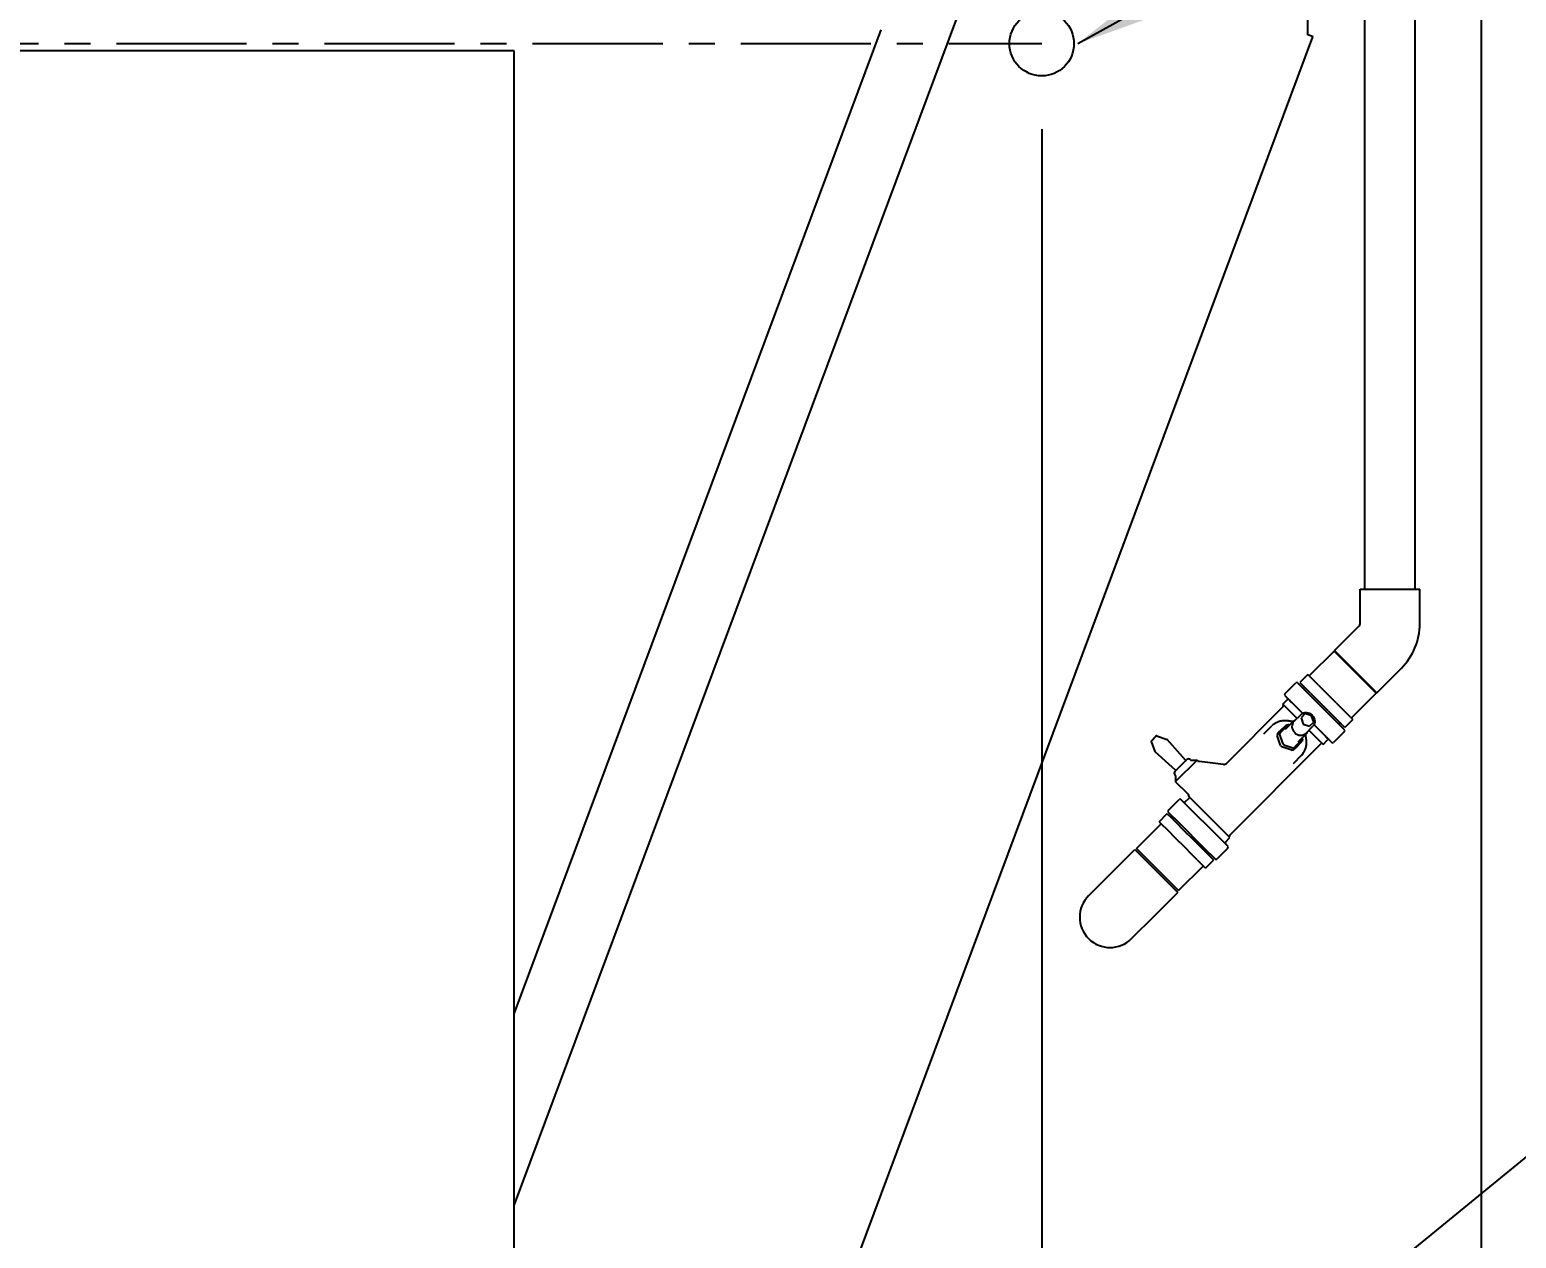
# Model space of a CAD drawing. Header units: millimetres. Extents: x 16200 to 32328, y 18593 to 29476.
# Drawn here: x 16303.88 to 16352.88, y 18925.77 to 18965.62 of the extents above; entities that cross this region are included whole.
import ezdxf

# ---------------------------------------------------------------- set-up
doc = ezdxf.new("R2010")
doc.units = ezdxf.units.MM
doc.header["$LTSCALE"] = 5
doc.linetypes.add('CENTER', pattern=[50.8, 31.75, -6.35, 6.35, -6.35])
for name, color, linetype in [('COILCONN-CO2-CONTROL-COPPER', 7, 'Continuous'), ('CONDENSER-CO2-CONTROL', 7, 'Continuous'), ('RECIRCULATION-CONTROL', 3, 'Continuous'), ('UNIT', 6, 'Continuous')]:
    doc.layers.add(name, color=color, linetype=linetype)
doc.styles.add('SUBMITTAL', font='romans.shx', dxfattribs={"width": 0.75})
doc.dimstyles.new('SUBMITTAL', dxfattribs={"dimtxt": 0.09375, "dimasz": 0.09375, "dimexe": 0.03125, "dimexo": 0.0625, "dimgap": 0.0625, "dimtad": 0, "dimdec": 4, "dimzin": 4, "dimdsep": 46, "dimlunit": 4, "dimtxsty": 'SUBMITTAL', "dimcen": 0.09375, "dimclre": 6, "dimadec": 0, "dimazin": 0, "dimtfac": 1, "dimtdec": 0, "dimtofl": 0, "dimtmove": 0, "dimatfit": 3, "dimfxl": 0, "dimfrac": 2, "dimtolj": 1, "dimtzin": 4, "dimarcsym": 0})

# ---------------------------------------------------------------- blocks, each defined once
blk = doc.blocks.new('*D26')
at = {"layer": 'CONDENSER-CO2-CONTROL', "color": 6, "lineweight": -2}
for p, q in [((16337.233, 18962.342), (16337.233, 18869.843)), ((16351.733, 18896.122), (16351.733, 18869.843))]:
    blk.add_line(p, q, dxfattribs=at)
at = {"layer": 'CONDENSER-CO2-CONTROL', "color": 3, "lineweight": -2}
for p, q in [((16342.162, 18872.66), (16346.804, 18872.66)), ((16351.733, 18872.66), (16356.663, 18872.66))]:
    blk.add_line(p, q, dxfattribs=at)
at = {"layer": 'CONDENSER-CO2-CONTROL', "color": 3}
for points in [[(16342.162, 18873.481), (16342.162, 18871.838), (16337.233, 18872.66)], [(16346.804, 18873.481), (16346.804, 18871.838), (16351.733, 18872.66)]]:
    blk.add_solid(points, dxfattribs=at)
at = {"layer": 'CONDENSER-CO2-CONTROL', "color": 3, "insert": (16373.387, 18872.66), "char_height": 4.9294, "attachment_point": 5, "style": 'SUBMITTAL'}
blk.add_mtext('\\A1;1\'-2 1/2"', dxfattribs=at)

msp = doc.modelspace()

# ---------------------------------------------------------------- linework, layer by layer
at = {"layer": 'CONDENSER-CO2-CONTROL', "linetype": 'CENTER', "ltscale": 0.027}
msp.add_line((16272.4464, 18965.1592), (16337.233, 18965.1592), dxfattribs=at)
at = {"layer": 'CONDENSER-CO2-CONTROL'}
msp.add_circle((16337.233, 18965.1592), 1.0625, dxfattribs=at)
at = {"layer": 'RECIRCULATION-CONTROL'}
for p, q in [((16347.8803, 18947.1784), (16347.8803, 18968.7719)), ((16349.5403, 18947.1784), (16349.5403, 18968.7719)), ((16347.726, 18947.1784), (16349.6947, 18947.1784)), ((16347.726, 18946.0332), (16347.726, 18947.1784)), ((16349.6947, 18946.0332), (16349.6947, 18947.1784)), ((16346.8873, 18945.1538), (16347.6971, 18945.9636)), ((16346.8685, 18945.1288), (16346.0539, 18944.3142)), ((16346.8685, 18945.1288), (16348.2544, 18943.7428)), ((16346.8873, 18945.1538), (16348.2794, 18943.7617)), ((16348.2794, 18943.7617), (16349.0892, 18944.5715)), ((16345.2452, 18943.7247), (16345.6071, 18944.0866)), ((16345.6532, 18944.0962), (16345.6071, 18944.0866)), ((16346.0453, 18943.704), (16345.6532, 18944.0962)), ((16346.004, 18944.3641), (16345.7389, 18944.0989)), ((16345.7389, 18944.0989), (16345.753, 18944.0848)), ((16346.0931, 18943.7446), (16345.753, 18944.0848)), ((16346.004, 18944.3641), (16346.0181, 18944.35)), ((16346.3583, 18944.0098), (16346.0181, 18944.35)), ((16345.2452, 18943.7247), (16345.2356, 18943.6786)), ((16345.2356, 18943.6786), (16345.369, 18943.5453)), ((16345.8534, 18943.8989), (16345.8629, 18943.909)), ((16345.8542, 18943.8951), (16345.8534, 18943.8984)), ((16345.8634, 18943.909), (16345.874, 18943.9062)), ((16345.8737, 18943.9063), (16345.8948, 18943.943)), ((16346.8297, 18942.9197), (16346.0453, 18943.704)), ((16346.0931, 18943.7446), (16346.1359, 18943.7019)), ((16346.6747, 18943.1631), (16346.1359, 18943.7019)), ((16346.3583, 18944.0098), (16346.4011, 18943.967)), ((16346.9398, 18943.4283), (16346.4011, 18943.967)), ((16348.2544, 18943.7428), (16347.4398, 18942.9283)), ((16343.3187, 18941.4304), (16345.1966, 18943.3084)), ((16345.1802, 18943.3804), (16345.3292, 18943.5294)), ((16345.6483, 18942.9124), (16345.1802, 18943.3804)), ((16345.4944, 18943.4198), (16345.6278, 18943.2865)), ((16345.6278, 18943.2865), (16345.8313, 18943.0829)), ((16345.9209, 18943.0736), (16345.7817, 18942.9344)), ((16346.1297, 18943.004), (16345.9209, 18943.0736)), ((16346.6747, 18943.1631), (16346.7214, 18943.1164)), ((16347.1432, 18942.6946), (16346.7214, 18943.1164)), ((16346.9398, 18943.4283), (16346.9866, 18943.3815)), ((16347.4083, 18942.9598), (16346.9866, 18943.3815)), ((16344.5558, 18942.4024), (16344.8223, 18942.6689)), ((16345.2909, 18942.6956), (16345.074, 18942.4786)), ((16345.1055, 18942.4545), (16345.3429, 18942.6919)), ((16345.2666, 18942.5586), (16345.5191, 18942.811)), ((16345.2909, 18942.6956), (16345.3512, 18942.7076)), ((16345.3512, 18942.7076), (16345.3429, 18942.6919)), ((16345.3996, 18942.6915), (16345.3512, 18942.7076)), ((16345.545, 18942.8091), (16345.7817, 18943.0458)), ((16345.7817, 18942.9344), (16345.8513, 18942.7256)), ((16345.8513, 18942.7256), (16346.0601, 18942.656)), ((16345.9348, 18942.4194), (16346.1714, 18942.656)), ((16346.0601, 18942.656), (16346.1992, 18942.7952)), ((16346.1992, 18942.7952), (16346.1297, 18943.004)), ((16346.2086, 18942.7057), (16346.4121, 18942.5021)), ((16347.2219, 18942.5275), (16346.8297, 18942.9197)), ((16347.0126, 18942.7368), (16347.0507, 18942.7588)), ((16347.0557, 18942.7575), (16347.0503, 18942.759)), ((16347.0562, 18942.7575), (16347.0664, 18942.767)), ((16347.0662, 18942.7677), (16347.0686, 18942.7692)), ((16347.0663, 18942.7678), (16347.0664, 18942.7676)), ((16347.1432, 18942.6946), (16347.1665, 18942.6713)), ((16347.2242, 18942.6136), (16347.1665, 18942.6713)), ((16347.2242, 18942.6136), (16347.2246, 18942.6132)), ((16347.4897, 18942.8784), (16347.2246, 18942.6132)), ((16347.4083, 18942.9598), (16347.4317, 18942.9364)), ((16347.4894, 18942.8787), (16347.4317, 18942.9364)), ((16347.4894, 18942.8787), (16347.4897, 18942.8784)), ((16340.8427, 18942.1552), (16340.9636, 18941.823)), ((16340.8473, 18942.1759), (16340.8476, 18942.1761)), ((16340.873, 18942.2016), (16340.8476, 18942.1761)), ((16340.883, 18942.2108), (16340.9644, 18942.2922)), ((16340.9644, 18942.2922), (16340.9714, 18942.2992)), ((16341.006, 18942.3346), (16340.9806, 18942.3092)), ((16341.006, 18942.3346), (16341.0063, 18942.3349)), ((16341.027, 18942.3395), (16341.3592, 18942.2186)), ((16341.9735, 18941.5398), (16341.3671, 18942.2132)), ((16345.0044, 18942.409), (16344.9923, 18942.3488)), ((16345.1008, 18942.0233), (16344.9923, 18942.3488)), ((16345.074, 18942.4786), (16345.0044, 18942.409)), ((16345.0619, 18942.4184), (16345.074, 18942.4786)), ((16345.1055, 18942.4545), (16345.0619, 18942.4184)), ((16345.0619, 18942.4184), (16345.1704, 18942.0929)), ((16345.2186, 18942.0447), (16345.1704, 18942.0929)), ((16345.8175, 18942.2172), (16345.5802, 18941.9799)), ((16345.6043, 18941.9483), (16345.8212, 18942.1653)), ((16345.6842, 18942.141), (16345.9366, 18942.3934)), ((16345.8333, 18942.2255), (16345.8172, 18942.2739)), ((16345.8175, 18942.2172), (16345.8333, 18942.2255)), ((16345.8333, 18942.2255), (16345.8212, 18942.1653)), ((16346.5061, 18942.0546), (16346.038, 18942.5226)), ((16346.4121, 18942.5021), (16346.5455, 18942.3687)), ((16346.5061, 18942.0546), (16346.655, 18942.2035)), ((16346.6709, 18942.2433), (16346.8043, 18942.1099)), ((16346.8043, 18942.1099), (16346.8503, 18942.1195)), ((16347.2123, 18942.4814), (16346.8503, 18942.1195)), ((16347.2123, 18942.4814), (16347.2219, 18942.5275)), ((16341.6424, 18941.2087), (16340.9689, 18941.8151)), ((16343.4191, 18939.056), (16346.434, 18942.0709)), ((16345.1008, 18942.0233), (16345.149, 18941.9751)), ((16345.4744, 18941.8667), (16345.149, 18941.9751)), ((16345.2186, 18942.0447), (16345.544, 18941.9362)), ((16345.4744, 18941.8667), (16345.5347, 18941.8787)), ((16345.5281, 18941.4302), (16345.7945, 18941.6966)), ((16345.5347, 18941.8787), (16345.6043, 18941.9483)), ((16345.544, 18941.9362), (16345.5802, 18941.9799)), ((16345.6043, 18941.9483), (16345.544, 18941.9362)), ((16341.626, 18941.163), (16342.0192, 18941.5562)), ((16342.3527, 18941.5362), (16341.646, 18940.8295)), ((16342.1306, 18941.5562), (16342.1449, 18941.542)), ((16342.1588, 18941.5362), (16342.3527, 18941.5362)), ((16342.3552, 18941.5341), (16342.3959, 18941.4934)), ((16342.3879, 18941.4943), (16342.3815, 18941.4951)), ((16342.4346, 18941.4889), (16342.3879, 18941.4943)), ((16343.2224, 18941.3965), (16342.4346, 18941.4889)), ((16341.626, 18941.0516), (16341.6402, 18941.0373)), ((16341.646, 18941.0234), (16341.646, 18940.8295)), ((16341.6481, 18940.827), (16342.0425, 18940.4326)), ((16341.4034, 18939.8829), (16341.7653, 18940.2448)), ((16341.8114, 18940.2544), (16341.7653, 18940.2448)), ((16341.9448, 18940.1211), (16341.8114, 18940.2544)), ((16343.1213, 18938.9445), (16341.9448, 18940.1211)), ((16341.9607, 18940.1608), (16342.1, 18940.3002)), ((16343.4354, 18938.984), (16342.1138, 18940.3056)), ((16341.1031, 18939.5088), (16341.3683, 18939.774)), ((16341.3705, 18939.7718), (16341.3683, 18939.774)), ((16341.3705, 18939.7718), (16341.5115, 18939.6308)), ((16341.4034, 18939.8829), (16341.3938, 18939.8369)), ((16341.3938, 18939.8369), (16341.786, 18939.4447)), ((16341.5412, 18939.6011), (16341.5115, 18939.6308)), ((16341.5896, 18939.6351), (16341.5795, 18939.6256)), ((16341.5901, 18939.6352), (16341.5975, 18939.6332)), ((16340.3613, 18938.6215), (16341.1758, 18939.4361)), ((16341.1053, 18939.5066), (16341.1031, 18939.5088)), ((16341.1053, 18939.5066), (16341.2464, 18939.3656)), ((16341.2761, 18939.3359), (16341.2464, 18939.3656)), ((16341.2761, 18939.3359), (16341.7457, 18938.8662)), ((16341.5412, 18939.6011), (16342.0109, 18939.1314)), ((16341.5822, 18939.6155), (16341.5471, 18939.5952)), ((16341.582, 18939.6154), (16341.5794, 18939.6251)), ((16341.786, 18939.4447), (16342.5703, 18938.6603)), ((16341.794, 18938.8179), (16341.7457, 18938.8662)), ((16341.794, 18938.8179), (16342.3172, 18938.2948)), ((16342.0592, 18939.0831), (16342.0109, 18939.1314)), ((16342.0592, 18939.0831), (16342.5824, 18938.5599)), ((16342.5703, 18938.6603), (16342.9625, 18938.2682)), ((16343.3801, 18938.6857), (16343.2467, 18938.8191)), ((16343.2865, 18938.835), (16343.4354, 18938.984)), ((16343.3705, 18938.6397), (16343.3801, 18938.6857)), ((16339.556, 18937.8446), (16340.3029, 18938.5915)), ((16340.3029, 18938.5915), (16341.7171, 18937.1773)), ((16341.7472, 18937.2356), (16340.3613, 18938.6215)), ((16342.3558, 18938.2562), (16342.3172, 18938.2948)), ((16342.3558, 18938.2562), (16342.626, 18937.9859)), ((16342.5824, 18938.5599), (16342.8912, 18938.2511)), ((16342.6345, 18937.9775), (16342.8997, 18938.2426)), ((16342.721, 18938.4221), (16342.7209, 18938.4221)), ((16342.7212, 18938.422), (16342.7209, 18938.4214)), ((16342.731, 18938.4322), (16342.7215, 18938.4221)), ((16342.7532, 18938.4775), (16342.7298, 18938.4368)), ((16342.7299, 18938.437), (16342.731, 18938.4327)), ((16342.8997, 18938.2426), (16342.8912, 18938.2511)), ((16342.9625, 18938.2682), (16343.0086, 18938.2778)), ((16343.3705, 18938.6397), (16343.0086, 18938.2778)), ((16339.556, 18937.8446), (16338.7782, 18937.0668)), ((16341.7472, 18937.2356), (16342.5618, 18938.0502)), ((16342.6345, 18937.9775), (16342.626, 18937.9859)), ((16340.9703, 18936.4304), (16341.7171, 18937.1773)), ((16340.1924, 18935.6526), (16340.9703, 18936.4304))]:
    msp.add_line(p, q, dxfattribs=at)
for centre, radius, start, end in [((16347.6275, 18946.0332), 0.0984, 315, 0), ((16347.6275, 18946.0332), 2.0672, 315, 0), ((16345.3013, 18943.5572), 0.0394, 315, 45), ((16345.1688, 18943.3362), 0.0394, 315, 45), ((16340.8612, 18942.1619), 0.0197, 135, 200), ((16341.0203, 18942.321), 0.0197, 70, 135), ((16341.3524, 18942.2001), 0.0197, 42, 70), ((16346.4619, 18942.0431), 0.0394, 45, 135), ((16346.6828, 18942.1757), 0.0394, 45, 135), ((16340.9821, 18941.8298), 0.0197, 200, 228), ((16341.6816, 18941.1073), 0.0787, 135, 225), ((16341.6292, 18941.1941), 0.0197, 315, 48), ((16341.9881, 18941.5529), 0.0197, 222, 315), ((16342.0749, 18941.5006), 0.0787, 45, 135), ((16342.1588, 18941.5559), 0.0197, 225, 270), ((16342.3413, 18941.5202), 0.0197, 45, 54.36055), ((16343.2351, 18941.514), 0.1181, 263.31577, 315), ((16341.6263, 18941.0234), 0.0197, 0, 45), ((16341.662, 18940.8409), 0.0197, 215.63945, 225), ((16341.9328, 18940.1887), 0.0394, 225, 315), ((16341.9033, 18940.2934), 0.1969, 1.96069, 45), ((16343.3143, 18938.8072), 0.0394, 135, 225), ((16343.4469, 18939.0282), 0.0394, 135, 225), ((16339.4853, 18936.3597), 1, 135, 315)]:
    msp.add_arc(centre, radius, start, end, dxfattribs=at)
at = {"layer": 'RECIRCULATION-CONTROL', "extrusion": (0, 0, -1)}
msp.add_ellipse((16345.9765, 18942.8509), major_axis=(0.1949, -0.1949), ratio=0.8660254, start_param=3.1415927, end_param=6.2831853, dxfattribs=at)
at = {"layer": 'RECIRCULATION-CONTROL'}
for centre, major_axis, ratio, start_param, end_param in [((16345.7399, 18942.6143), (0.1949, -0.1949), 0.8660254, 3.1415927, 6.2831853), ((16340.887, 18942.1877), (0.0538, 0.0538), 0.258819, 1.3915891, 1.5707963), ((16340.9945, 18942.2952), (-0.0538, -0.0538), 0.258819, 4.712389, 4.8915962)]:
    msp.add_ellipse(centre, major_axis=major_axis, ratio=ratio, start_param=start_param, end_param=end_param, dxfattribs=at)
for points, knots in [([(16345.369, 18943.5453), (16345.3899, 18943.5243), (16345.4082, 18943.5011), (16345.4501, 18943.4593), (16345.4735, 18943.4407), (16345.4944, 18943.4198)], [-1.91702663, -1.91702663, -1.91702663, -1.91702663, -1.46646968, -1.46646968, -1.01591274, -1.01591274, -1.01591274, -1.01591274]), ([(16345.3564, 18942.8287), (16345.3182, 18942.8353), (16345.2794, 18942.8387), (16345.2021, 18942.8384), (16345.1635, 18942.8348), (16345.0876, 18942.8204), (16345.0503, 18942.8096), (16344.9787, 18942.781), (16344.9442, 18942.7631), (16344.8797, 18942.7207), (16344.8496, 18942.6962), (16344.8223, 18942.6689)], [5.39500507, 5.39500507, 5.39500507, 5.39500507, 5.57264112, 5.57264112, 5.75027716, 5.75027716, 5.92791321, 5.92791321, 6.10554926, 6.10554926, 6.28318531, 6.28318531, 6.28318531, 6.28318531]), ([(16345.5167, 18942.8086), (16345.5124, 18942.809), (16345.5082, 18942.8094), (16345.4908, 18942.8112), (16345.4778, 18942.8125), (16345.4525, 18942.8153), (16345.44, 18942.8167), (16345.4155, 18942.8197), (16345.4035, 18942.8213), (16345.3797, 18942.8248), (16345.3679, 18942.8267), (16345.3564, 18942.8287)], [1.54910742, 1.54910742, 1.54910742, 1.54910742, 1.58342825, 1.58342825, 1.69319425, 1.69319425, 1.80296025, 1.80296025, 1.91272626, 1.91272626, 2.02249226, 2.02249226, 2.02249226, 2.02249226]), ([(16345.5191, 18942.811), (16345.5384, 18942.8303), (16345.5612, 18942.8462), (16345.5905, 18942.8598), (16345.5949, 18942.8617), (16345.5993, 18942.8634)], [6.28318531, 6.28318531, 6.28318531, 6.28318531, 6.59047475, 6.59047475, 6.6433499, 6.6433499, 6.6433499, 6.6433499]), ([(16345.7945, 18941.6966), (16345.8218, 18941.7239), (16345.8463, 18941.754), (16345.8887, 18941.8186), (16345.9066, 18941.853), (16345.9353, 18941.9247), (16345.9461, 18941.9619), (16345.9605, 18942.0378), (16345.9641, 18942.0764), (16345.9643, 18942.1538), (16345.961, 18942.1925), (16345.9543, 18942.2307)], [3.14159265, 3.14159265, 3.14159265, 3.14159265, 3.3192287, 3.3192287, 3.49686475, 3.49686475, 3.6745008, 3.6745008, 3.85213684, 3.85213684, 4.02977289, 4.02977289, 4.02977289, 4.02977289]), ([(16345.9543, 18942.2307), (16345.9523, 18942.2423), (16345.9505, 18942.254), (16345.947, 18942.2778), (16345.9454, 18942.2899), (16345.9423, 18942.3144), (16345.9409, 18942.3268), (16345.9382, 18942.3522), (16345.9368, 18942.3651), (16345.9351, 18942.3826), (16345.9347, 18942.3868), (16345.9342, 18942.391)], [0, 0, 0, 0, 0.10976465, 0.10976465, 0.2195293, 0.2195293, 0.32929395, 0.32929395, 0.43905859, 0.43905859, 0.47333536, 0.47333536, 0.47333536, 0.47333536]), ([(16345.9891, 18942.4737), (16345.9855, 18942.4647), (16345.9815, 18942.4561), (16345.9662, 18942.4277), (16345.9526, 18942.4094), (16345.9366, 18942.3934)], [9.06461337, 9.06461337, 9.06461337, 9.06461337, 9.17102462, 9.17102462, 9.42477796, 9.42477796, 9.42477796, 9.42477796]), ([(16346.5455, 18942.3687), (16346.5664, 18942.3478), (16346.585, 18942.3244), (16346.6268, 18942.2826), (16346.65, 18942.2642), (16346.6709, 18942.2433)], [-1.91702663, -1.91702663, -1.91702663, -1.91702663, -1.46646968, -1.46646968, -1.01591274, -1.01591274, -1.01591274, -1.01591274]), ([(16342.3997, 18941.4912), (16342.3997, 18941.4912), (16342.3997, 18941.4912), (16342.3969, 18941.4924), (16342.394, 18941.4933), (16342.391, 18941.4939)], [-0.024559033, -0.024559033, -0.024559033, -0.024559033, -0.024419735, -0.024419735, 0, 0, 0, 0]), ([(16342.1138, 18940.3056), (16342.106, 18940.3025), (16342.1014, 18940.3007), (16342.1001, 18940.3002), (16342.1, 18940.3002), (16342.1, 18940.3002)], [0, 0, 0, 0, 0.23298833, 0.23298833, 0.27072593, 0.27072593, 0.27072593, 0.27072593]), ([(16343.2467, 18938.8191), (16343.2258, 18938.84), (16343.2074, 18938.8633), (16343.1656, 18938.9051), (16343.1422, 18938.9236), (16343.1213, 18938.9445)], [1.01591274, 1.01591274, 1.01591274, 1.01591274, 1.46646968, 1.46646968, 1.91702663, 1.91702663, 1.91702663, 1.91702663])]:
    msp.add_open_spline(points, degree=3, knots=knots, dxfattribs=at)
for points in [[(16340.883, 18942.2108), (16340.883, 18942.2108), (16340.8829, 18942.2109), (16340.8828, 18942.211)], [(16340.9712, 18942.2993), (16340.9713, 18942.2993), (16340.9713, 18942.2992), (16340.9714, 18942.2992)], [(16342.3879, 18941.4943), (16342.389, 18941.4942), (16342.39, 18941.4941), (16342.391, 18941.4939)], [(16342.7209, 18938.4221), (16342.7206, 18938.4222), (16342.7201, 18938.4224), (16342.7196, 18938.4227)], [(16342.7196, 18938.4227), (16342.7207, 18938.4221), (16342.7213, 18938.4219), (16342.7215, 18938.4221)]]:
    msp.add_open_spline(points, degree=3, dxfattribs=at)
at = {"layer": 'UNIT'}
for p, q in [((16351.7332, 18898.9392), (16351.7332, 18973.3122)), ((16335.8023, 18969.7005), (16319.8397, 18926.8896)), ((16345.9923, 18969.7007), (16345.9924, 18965.491)), ((16319.8397, 18933.1714), (16331.9393, 18965.6181)), ((16321.7056, 18899.7822), (16346.1674, 18965.3875)), ((16345.9924, 18965.491), (16345.9799, 18965.4574)), ((16345.9799, 18965.4574), (16345.9809, 18965.457)), ((16346.1799, 18965.3828), (16345.9809, 18965.457)), ((16319.8397, 18964.9224), (16289.8397, 18964.9224)), ((16319.8397, 18922.9224), (16319.8397, 18964.9224))]:
    msp.add_line(p, q, dxfattribs=at)

# ---------------------------------------------------------------- dimensions: what is measured, and where the dimension line sits
at = {"layer": 'CONDENSER-CO2-CONTROL', "color": 3}
dim = msp.add_linear_dim(base=(16351.7332, 18872.6597), p1=(16337.233, 18965.1592), p2=(16351.7332, 18898.9392), angle=180, dimstyle='SUBMITTAL', override={"dimscale": 70.42, "dimtxt": 0.07, "dimasz": 0.07, "dimexe": 0.04, "dimexo": 0.04, "dimgap": 0.03125, "dimdec": 3, "dimzin": 3, "dimclrd": 3, "dimclrt": 3, "dimtdec": 3, "dimtix": 1}, dxfattribs=at)
dim.commit()
dim.dimension.update_dxf_attribs({"geometry": '*D26', "text_midpoint": (16373.3873, 18872.6597), "dimtype": 160})

# ---------------------------------------------------------------- leaders
at = {"layer": 'COILCONN-CO2-CONTROL-COPPER', "annotation_type": 0, "has_hookline": 1, "hookline_direction": 0, "text_width": 55.8146}
for points in [[(16338.4205, 18965.1592), (16359.533, 18976.8782), (16363.6056, 18976.8782)], [(16320.2308, 18901.4997), (16359.533, 18933.633), (16363.6056, 18933.633)]]:
    msp.add_leader(points, dimstyle='SUBMITTAL', override={"dimscale": 58.18, "dimasz": 0.07, "dimgap": 0.03, "dimcen": 4.055284, "dimarcsym": 1}, dxfattribs=at)

doc.saveas('drawing.dxf')
